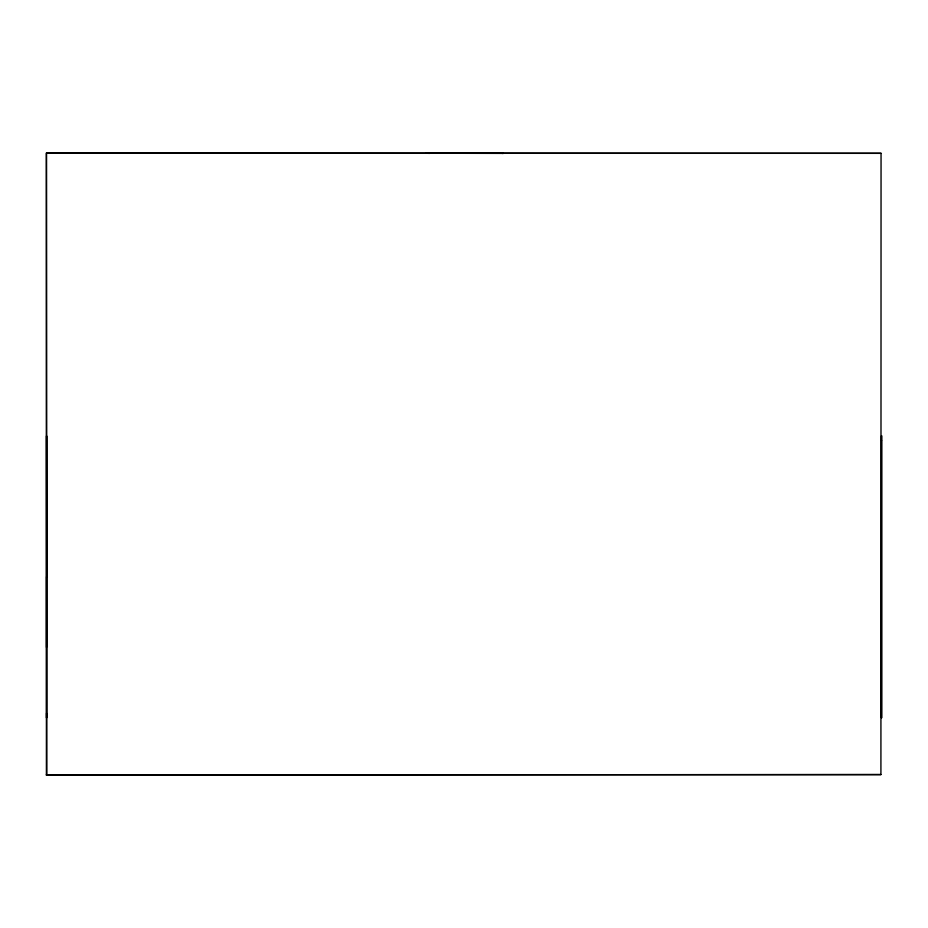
<?xml version="1.0" encoding="UTF-8"?>
<svg xmlns="http://www.w3.org/2000/svg" width="928" height="928" viewBox="0 0 928 928"><rect width="100%" height="100%" fill="white"/><g stroke="black" fill="none" stroke-linecap="round" stroke-linejoin="round"><path stroke-width="1.39" d="M46.4 774.973L46.435 153.027L881.055 153.329L880.916 774.578L46.4 774.973L880.916 774.578M46.551 713.18L46.562 717.994L46.574 435.835L46.62 576.938M46.806 774.938L46.435 153.027M881.055 153.329L46.841 153.282M502.025 153.387L503.37 153.387L425.685 153.236L429.652 153.375M46.504 576.903L46.516 647.442M881.577 440.533L881.577 717.878L881.577 435.719L881.577 440.533"/></g></svg>
